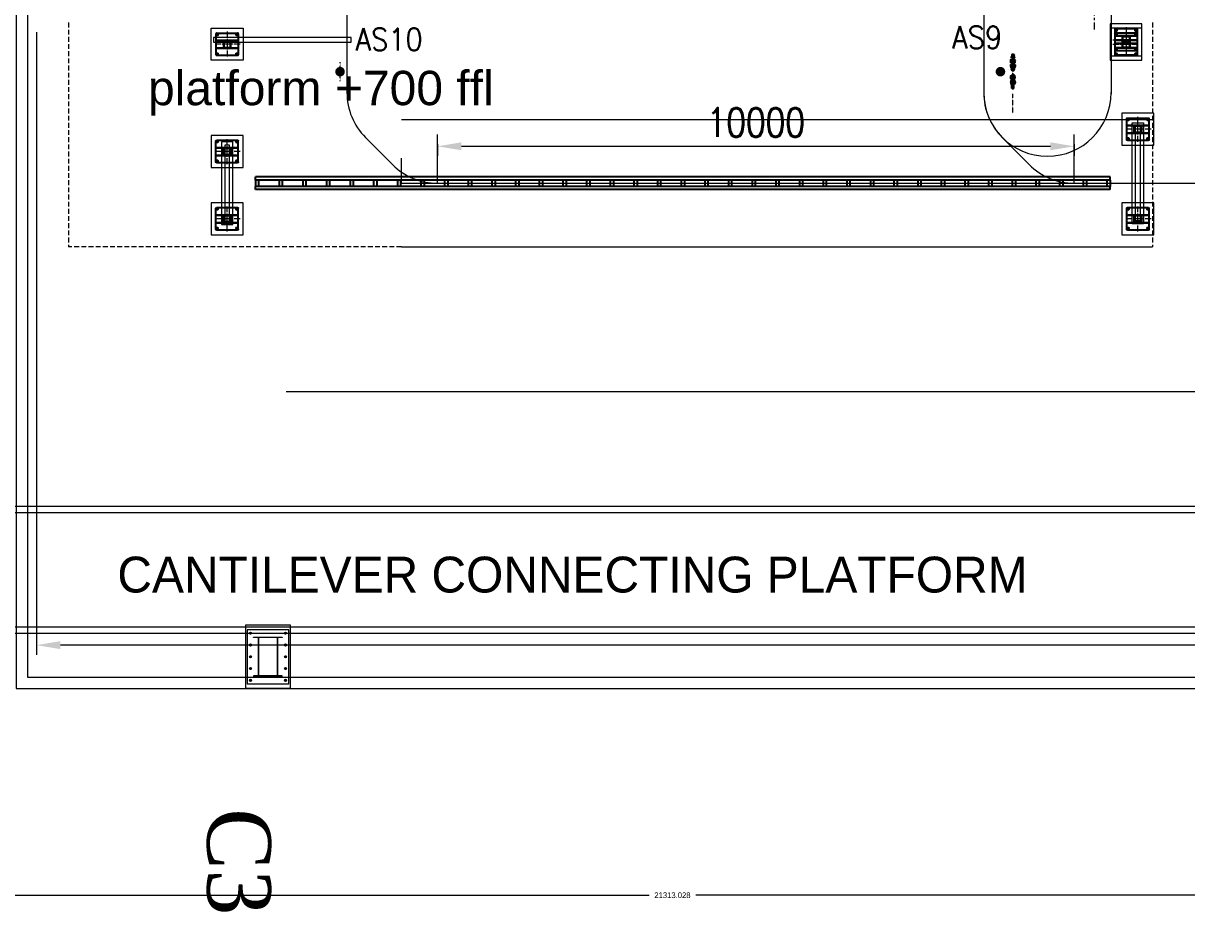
# Model space of a CAD drawing. Header units: inches. Extents: x 702888 to 852715, y 9845 to 271320.
# Drawn here: x 725746 to 744016, y 234976 to 248924 of the extents above; entities that cross this region are included whole.
import ezdxf

# ---------------------------------------------------------------- set-up
doc = ezdxf.new("R2010")
doc.units = ezdxf.units.IN
doc.header["$MEASUREMENT"] = 0
doc.header["$PDMODE"] = 34
for name, pattern in [('CENTER', [2, 1.25, -0.25, 0.25, -0.25]), ('CENTER2', [1.125, 0.75, -0.125, 0.125, -0.125]), ('CENTRE', [50.8, 31.75, -6.35, 6.35, -6.35]), ('DASHED2', [0.375, 0.25, -0.125]), ('HIDDEN', [9.525, 6.35, -3.175])]:
    doc.linetypes.add(name, pattern=pattern)
doc.layers.get('0').update_dxf_attribs({"lineweight": 5})
doc.layers.get('Defpoints').update_dxf_attribs({"lineweight": 5})
for name, color, linetype in [('5MM_PLATE', 5, 'Continuous'), ('BUSH', 1, 'Continuous'), ('DOG PLATE', 221, 'Continuous'), ('LEADING DOG FRONT', 40, 'Continuous'), ('LEADING DOG REAR', 121, 'Continuous'), ('p25', 150, 'Continuous'), ('p35', 3, 'Continuous'), ('p5', 2, 'Continuous'), ('PIPE', 5, 'Continuous'), ('txt', 4, 'Continuous')]:
    doc.layers.add(name, color=color, linetype=linetype)
for name, color, linetype, lineweight in [('chain', 2, 'Continuous', 5), ('cl', 6, 'CENTER', 5), ('p7', 253, 'Continuous', 5)]:
    doc.layers.add(name, color=color, linetype=linetype, lineweight=lineweight)
doc.styles.add('LUCIDA CONSOLE', font='swissl.ttf')
doc.styles.add('ROMANS', font='romans.shx', dxfattribs={"width": 0.9})
doc.styles.add('s', font='simplex.shx', dxfattribs={"width": 0.8})
doc.styles.add('style1', font='times.ttf')
doc.dimstyles.new('mahesh', dxfattribs={"dimscale": 150, "dimtxt": 3, "dimasz": 2.5, "dimexe": 1, "dimexo": 1, "dimgap": 1, "dimtad": 1, "dimdec": 1, "dimzin": 12, "dimtxsty": 's', "dimcen": 2.5, "dimclrd": 1, "dimclre": 1, "dimclrt": 1, "dimadec": 0, "dimazin": 3, "dimtfac": 1, "dimtdec": 1, "dimtmove": 0, "dimatfit": 3, "dimfxl": 1.25, "dimlwd": 13, "dimlwe": 13, "dimarcsym": 0})
doc.dimstyles.get("Standard").update_dxf_attribs({"dimtxt": 0.18, "dimasz": 0.18, "dimexe": 0.18, "dimexo": 0.0625, "dimgap": 0.09, "dimtad": 0, "dimdec": 3, "dimzin": 0, "dimdsep": 46, "dimtxsty": 'Standard', "dimblk": 'OBLIQUE', "dimcen": 0.09, "dimadec": 0, "dimazin": 0, "dimtfac": 1, "dimtdec": 3, "dimtofl": 0, "dimtmove": 0, "dimatfit": 3, "dimfxl": 1, "dimtolj": 1, "dimtzin": 0, "dimarcsym": 0})

# ---------------------------------------------------------------- blocks, each defined once
blk = doc.blocks.new('_Oblique')
at = {"color": 0, "linetype": 'ByBlock', "lineweight": -2}
blk.add_line((-0.5, -0.5), (0.5, 0.5), dxfattribs=at)
blk = doc.blocks.new('*D438')
at = {"color": 0, "lineweight": -2, "transparency": 16777216}
for p, q in [((13659, 14238), (13659, 199)), ((34972, 4502), (34972, 199)), ((13659, 289), (23948, 289)), ((34972, 289), (24683, 289))]:
    blk.add_line(p, q, dxfattribs=at)
at = {"layer": 'Defpoints', "color": 0, "transparency": 16777216}
for p in [(13659, 14270), (34972, 4533), (13659, 289)]:
    blk.add_point(p, dxfattribs=at)
at = {"color": 0, "lineweight": -2, "transparency": 16777216, "xscale": 90, "yscale": 90, "zscale": 90, "rotation": 180}
blk.add_blockref('_Oblique', (13659, 289), dxfattribs=at)
at = {"color": 0, "lineweight": -2, "transparency": 16777216, "xscale": 90, "yscale": 90, "zscale": 90}
blk.add_blockref('_Oblique', (34972, 289), dxfattribs=at)
at = {"color": 0, "transparency": 16777216, "insert": (24315, 289), "char_height": 90, "attachment_point": 5}
blk.add_mtext('\\A1;21313.028', dxfattribs=at)
blk = doc.blocks.new('A$Cdd4c8752')
for points in [[(0, 21000), (2000, 21000), (2000, 0), (0, 0)], [(100, 20900), (1900, 20900), (1900, 100), (100, 100)]]:
    blk.add_lwpolyline(points, close=True)
blk = doc.blocks.new('A$C67DF10EB')
blk.add_lwpolyline([(-44, -101), (-44, 399), (456, 399), (456, -101)], close=True)
at = {"layer": 'cl', "color": 1, "linetype": 'CENTER', "ltscale": 100}
for p, q in [((34, 299), (78, 299)), ((56, 277), (56, 321)), ((334, 299), (378, 299)), ((356, 277), (356, 321)), ((56, -23), (56, 21)), ((356, -23), (356, 21)), ((34, -1), (78, -1)), ((334, -1), (378, -1))]:
    blk.add_line(p, q, dxfattribs=at)
at = {"layer": 'cl', "color": 1, "linetype": 'CENTER', "ltscale": 75}
for p, q in [((206, -50), (206, 348)), ((0, 149), (412, 149))]:
    blk.add_line(p, q, dxfattribs=at)
at = {"layer": 'p5', "linetype": 'Continuous'}
for p, q in [((31, -16), (31, 314)), ((381, 212), (31, 212)), ((381, 206), (31, 206)), ((371, 324), (41, 324)), ((381, -16), (381, 314)), ((381, 92), (31, 92)), ((381, 86), (31, 86)), ((371, -26), (41, -26))]:
    blk.add_line(p, q, dxfattribs=at)
for points in [[(263, 102), (263, 196, 0.414214), (253, 206), (159, 206, 0.414214), (149, 196), (149, 102, 0.414214), (159, 92), (253, 92, 0.414214)], [(258, 102), (258, 196, 0.414214), (253, 201), (159, 201, 0.414214), (154, 196), (154, 102, 0.414214), (159, 97), (253, 97, 0.414214)]]:
    blk.add_lwpolyline(points, format="xyb", close=True, dxfattribs=at)
for centre in [(56, 299), (356, 299), (56, -1), (356, -1)]:
    blk.add_circle(centre, 9, dxfattribs=at)
for centre, start, end in [((41, 314), 90, 180), ((371, 314), 0, 90), ((41, -16), 180, 270), ((371, -16), 270, 0)]:
    blk.add_arc(centre, 10, start, end, dxfattribs=at)
blk = doc.blocks.new('A$C2BA72229')
at = {"layer": 'p5', "color": 4, "true_color": 0x33f0f0}
for p, q in [((0, 200), (13421, 200)), ((0, 150), (0, 200)), ((13421, 150), (13421, 200)), ((0, 150), (13421, 150)), ((0, 150), (0, 50)), ((0, 50), (13421, 50)), ((0, 0), (0, 50)), ((0, 0), (13421, 0)), ((50, 150), (50, 50)), ((371, 150), (371, 50)), ((421, 150), (421, 50)), ((743, 150), (743, 50)), ((793, 150), (793, 50)), ((1114, 150), (1114, 50)), ((1164, 150), (1164, 50)), ((1486, 150), (1486, 50)), ((1536, 150), (1536, 50)), ((1857, 150), (1857, 50)), ((1907, 150), (1907, 50)), ((2228, 150), (2228, 50)), ((2278, 150), (2278, 50)), ((2600, 150), (2600, 50)), ((2650, 150), (2650, 50)), ((2971, 150), (2971, 50)), ((3021, 150), (3021, 50)), ((3343, 150), (3343, 50)), ((3393, 150), (3393, 50)), ((3714, 150), (3714, 50)), ((3764, 150), (3764, 50)), ((4086, 150), (4086, 50)), ((4136, 150), (4136, 50)), ((4457, 150), (4457, 50)), ((4507, 150), (4507, 50)), ((4828, 150), (4828, 50)), ((4878, 150), (4878, 50)), ((5200, 150), (5200, 50)), ((5250, 150), (5250, 50)), ((5571, 150), (5571, 50)), ((5621, 150), (5621, 50)), ((5943, 150), (5943, 50)), ((5993, 150), (5993, 50)), ((6314, 150), (6314, 50)), ((6364, 150), (6364, 50)), ((6685, 150), (6685, 50)), ((6735, 150), (6735, 50)), ((7057, 150), (7057, 50)), ((7107, 150), (7107, 50)), ((7428, 150), (7428, 50)), ((7478, 150), (7478, 50)), ((7800, 150), (7800, 50)), ((7850, 150), (7850, 50)), ((8171, 150), (8171, 50)), ((8221, 150), (8221, 50)), ((8542, 150), (8542, 50)), ((8592, 150), (8592, 50)), ((8914, 150), (8914, 50)), ((8964, 150), (8964, 50)), ((9285, 150), (9285, 50)), ((9335, 150), (9335, 50)), ((9657, 150), (9657, 50)), ((9707, 150), (9707, 50)), ((10028, 150), (10028, 50)), ((10078, 150), (10078, 50)), ((10399, 150), (10399, 50)), ((10449, 150), (10449, 50)), ((10771, 150), (10771, 50)), ((10821, 150), (10821, 50)), ((11142, 150), (11142, 50)), ((11192, 150), (11192, 50)), ((11514, 150), (11514, 50)), ((11564, 150), (11564, 50)), ((11885, 150), (11885, 50)), ((11935, 150), (11935, 50)), ((12257, 150), (12257, 50)), ((12307, 150), (12307, 50)), ((12628, 150), (12628, 50)), ((12678, 150), (12678, 50)), ((12999, 150), (12999, 50)), ((13049, 150), (13049, 50)), ((13371, 150), (13371, 50)), ((13371, 150), (13371, 50)), ((13421, 150), (13421, 50)), ((13421, 150), (13421, 50)), ((13421, 0), (13421, 50))]:
    blk.add_line(p, q, dxfattribs=at)
blk = doc.blocks.new('TRAILING_TROLLEY_PLAN')
at = {"layer": 'cl'}
for p, q in [((1787, 1290), (1787, 1253)), ((1892, 1290), (1892, 1253)), ((1806, 1272), (1769, 1272)), ((1873, 1272), (1910, 1272))]:
    blk.add_line(p, q, dxfattribs=at)
at = {"layer": 'DOG PLATE', "ltscale": 50}
for p, q in [((1749, 1282), (1793, 1282)), ((1749, 1277), (1749, 1282)), ((1806, 1282), (1929, 1282)), ((1929, 1282), (1929, 1277)), ((1749, 1277), (1793, 1277)), ((1749, 1266), (1793, 1266)), ((1749, 1261), (1749, 1266)), ((1749, 1261), (1793, 1261)), ((1806, 1277), (1929, 1277)), ((1806, 1266), (1929, 1266)), ((1806, 1261), (1929, 1261)), ((1929, 1261), (1929, 1266))]:
    blk.add_line(p, q, dxfattribs=at)
at = {"layer": 'DOG PLATE', "linetype": 'CENTER', "ltscale": 10}
blk.add_line((1766, 1253), (1766, 1292), dxfattribs=at)
at = {"layer": 'DOG PLATE', "linetype": 'CENTER', "ltscale": 5}
blk.add_line((1839, 1290), (1839, 1255), dxfattribs=at)
at = {"layer": 'LEADING DOG FRONT', "ltscale": 20}
blk.add_line((1870, 1267), (1870, 1277), dxfattribs=at)
at = {"layer": 'LEADING DOG REAR', "ltscale": 50}
for p, q in [((1897, 1281), (1897, 1263)), ((1973, 1287), (1919, 1287)), ((1919, 1287), (1919, 1257)), ((1973, 1257), (1973, 1287)), ((1973, 1281), (1973, 1263)), ((1897, 1277), (1919, 1277)), ((1897, 1266), (1919, 1266)), ((1973, 1257), (1919, 1257))]:
    blk.add_line(p, q, dxfattribs=at)
at = {"layer": 'LEADING DOG REAR', "linetype": 'CENTER', "ltscale": 5}
blk.add_line((1913, 1289), (1913, 1252), dxfattribs=at)
at = {"layer": 'LEADING DOG REAR', "linetype": 'HIDDEN', "ltscale": 20}
for p, q in [((1919, 1277), (1973, 1277)), ((1919, 1266), (1973, 1266))]:
    blk.add_line(p, q, dxfattribs=at)
at = {"layer": 'p25', "linetype": 'Continuous', "ltscale": 3}
for p, q in [((1791, 1304), (1791, 1306)), ((1792, 1304), (1791, 1304)), ((1793, 1240), (1793, 1304)), ((1807, 1304), (1807, 1306)), ((1871, 1304), (1871, 1306)), ((1886, 1240), (1886, 1304)), ((1886, 1304), (1887, 1304)), ((1887, 1304), (1887, 1306)), ((1792, 1240), (1791, 1240)), ((1791, 1240), (1791, 1238)), ((1807, 1240), (1807, 1238)), ((1871, 1240), (1871, 1238)), ((1886, 1240), (1887, 1240)), ((1887, 1240), (1887, 1238))]:
    blk.add_line(p, q, dxfattribs=at)
at = {"layer": 'p25'}
for p, q in [((1807, 1306), (1791, 1306)), ((1806, 1306), (1807, 1306)), ((1807, 1304), (1806, 1304)), ((1873, 1306), (1871, 1306)), ((1871, 1306), (1887, 1306)), ((1871, 1304), (1872, 1304)), ((1807, 1238), (1791, 1238)), ((1807, 1240), (1806, 1240)), ((1806, 1238), (1807, 1238)), ((1871, 1240), (1872, 1240)), ((1873, 1238), (1871, 1238)), ((1871, 1238), (1887, 1238))]:
    blk.add_line(p, q, dxfattribs=at)
at = {"layer": 'p25', "ltscale": 50}
for points in [[(1792, 1280), (1797, 1272), (1792, 1263), (1782, 1263), (1777, 1272), (1782, 1280)], [(1887, 1280), (1882, 1272), (1887, 1263), (1897, 1263), (1902, 1272), (1897, 1280)]]:
    blk.add_lwpolyline(points, close=True, dxfattribs=at)
at = {"layer": 'p25', "ltscale": 3}
for centre, radius, start, end in [((1792, 1304), 0.6, 0, 90), ((1793, 1304), 1.6, 0, 90), ((1806, 1304), 1.6, 90, 180), ((1806, 1304), 0.6, 90, 180), ((1872, 1304), 0.6, 0, 90), ((1873, 1304), 1.6, 0, 90), ((1886, 1304), 1.6, 90, 180), ((1886, 1304), 0.6, 90, 180), ((1792, 1240), 0.6, 270, 0), ((1793, 1240), 1.6, 270, 0), ((1806, 1240), 1.6, 180, 270), ((1806, 1240), 0.6, 180, 270), ((1872, 1240), 0.6, 270, 0), ((1873, 1240), 1.6, 270, 0), ((1886, 1240), 1.6, 180, 270), ((1886, 1240), 0.6, 180, 270)]:
    blk.add_arc(centre, radius, start, end, dxfattribs=at)
at = {"layer": 'p35'}
for p, q in [((1776, 1303), (1776, 1292)), ((1792, 1304), (1777, 1304)), ((1777, 1291), (1790, 1291)), ((1790, 1291), (1790, 1290)), ((1790, 1290), (1793, 1290)), ((1792, 1290), (1790, 1290)), ((1790, 1290), (1793, 1290)), ((1792, 1304), (1793, 1303)), ((1793, 1303), (1793, 1303)), ((1793, 1303), (1793, 1291)), ((1807, 1304), (1806, 1303)), ((1822, 1304), (1806, 1304)), ((1806, 1303), (1806, 1303)), ((1806, 1303), (1806, 1291)), ((1806, 1290), (1809, 1290)), ((1807, 1290), (1809, 1290)), ((1809, 1291), (1809, 1290)), ((1809, 1291), (1817, 1291)), ((1822, 1291), (1817, 1291)), ((1823, 1303), (1823, 1292)), ((1856, 1303), (1856, 1292)), ((1857, 1304), (1872, 1304)), ((1857, 1291), (1861, 1291)), ((1870, 1291), (1861, 1291)), ((1870, 1291), (1870, 1290)), ((1872, 1290), (1870, 1290)), ((1873, 1290), (1870, 1290)), ((1872, 1304), (1873, 1303)), ((1873, 1303), (1873, 1291)), ((1873, 1303), (1873, 1303)), ((1886, 1304), (1902, 1304)), ((1887, 1304), (1886, 1303)), ((1886, 1303), (1886, 1291)), ((1886, 1303), (1886, 1303)), ((1889, 1290), (1886, 1290)), ((1889, 1290), (1886, 1290)), ((1887, 1290), (1889, 1290)), ((1902, 1291), (1889, 1291)), ((1889, 1291), (1889, 1290)), ((1903, 1303), (1903, 1292)), ((1776, 1241), (1776, 1252)), ((1777, 1253), (1790, 1253)), ((1791, 1240), (1777, 1240)), ((1792, 1254), (1790, 1254)), ((1790, 1254), (1793, 1254)), ((1790, 1253), (1790, 1254)), ((1790, 1254), (1793, 1254)), ((1792, 1240), (1793, 1241)), ((1793, 1241), (1793, 1253)), ((1793, 1241), (1793, 1241)), ((1806, 1254), (1809, 1254)), ((1806, 1241), (1806, 1253)), ((1806, 1241), (1806, 1241)), ((1807, 1240), (1806, 1241)), ((1807, 1254), (1809, 1254)), ((1822, 1240), (1807, 1240)), ((1809, 1253), (1809, 1254)), ((1809, 1253), (1817, 1253)), ((1822, 1253), (1817, 1253)), ((1823, 1241), (1823, 1252)), ((1856, 1241), (1856, 1252)), ((1857, 1253), (1861, 1253)), ((1857, 1240), (1871, 1240)), ((1870, 1253), (1861, 1253)), ((1872, 1254), (1870, 1254)), ((1870, 1253), (1870, 1254)), ((1873, 1254), (1870, 1254)), ((1872, 1240), (1873, 1241)), ((1873, 1241), (1873, 1253)), ((1873, 1241), (1873, 1241)), ((1889, 1254), (1886, 1254)), ((1889, 1254), (1886, 1254)), ((1886, 1241), (1886, 1253)), ((1886, 1241), (1886, 1241)), ((1887, 1240), (1886, 1241)), ((1887, 1254), (1889, 1254)), ((1887, 1240), (1902, 1240)), ((1889, 1253), (1889, 1254)), ((1902, 1253), (1889, 1253)), ((1903, 1241), (1903, 1252))]:
    blk.add_line(p, q, dxfattribs=at)
at = {"layer": 'p35', "linetype": 'CENTER2', "ltscale": 10}
for p, q in [((1799, 1234), (1799, 1310)), ((1879, 1232), (1879, 1309))]:
    blk.add_line(p, q, dxfattribs=at)
at = {"layer": 'p35'}
for centre, start, end in [((1777, 1303), 90, 180), ((1777, 1292), 180, 270), ((1792, 1291), 270, 0), ((1807, 1291), 180, 270), ((1822, 1303), 0, 90), ((1822, 1292), 270, 0), ((1857, 1303), 90, 180), ((1857, 1292), 180, 270), ((1872, 1291), 270, 0), ((1887, 1291), 180, 270), ((1902, 1303), 0, 90), ((1902, 1292), 270, 0), ((1777, 1252), 90, 180), ((1777, 1241), 180, 270), ((1792, 1253), 0, 90), ((1807, 1253), 90, 180), ((1822, 1252), 0, 90), ((1822, 1241), 270, 0), ((1857, 1252), 90, 180), ((1857, 1241), 180, 270), ((1872, 1253), 0, 90), ((1887, 1253), 90, 180), ((1902, 1252), 0, 90), ((1902, 1241), 270, 0)]:
    blk.add_arc(centre, 1, start, end, dxfattribs=at)
at = {"layer": 'p5'}
for centre, radius in [((1787, 1272), 16), ((1779, 1280), 2.55), ((1787, 1272), 7.5), ((1787, 1284), 2.55), ((1795, 1280), 2.55), ((1892, 1272), 16), ((1884, 1280), 2.55), ((1892, 1272), 7.5), ((1892, 1284), 2.55), ((1900, 1280), 2.55), ((1775, 1272), 2.55), ((1779, 1264), 2.55), ((1787, 1260), 2.55), ((1795, 1264), 2.55), ((1799, 1272), 2.55), ((1880, 1272), 2.55), ((1884, 1264), 2.55), ((1892, 1260), 2.55), ((1900, 1264), 2.55), ((1904, 1272), 2.55)]:
    blk.add_circle(centre, radius, dxfattribs=at)
for centre, radius, start, end in [((1787, 1272), 13.5, 143.6708, 171.3292), ((1787, 1272), 13.5, 98.6708, 126.3292), ((1787, 1272), 10.1, 100.0341, 124.9659), ((1787, 1272), 13.5, 53.6708, 81.3292), ((1787, 1272), 10.1, 55.0341, 79.9659), ((1787, 1272), 13.5, 8.6708, 36.3292), ((1892, 1272), 13.5, 143.6708, 171.3292), ((1892, 1272), 13.5, 98.6708, 126.3292), ((1892, 1272), 10.1, 100.0341, 124.9659), ((1892, 1272), 13.5, 53.6708, 81.3292), ((1892, 1272), 10.1, 55.0341, 79.9659), ((1892, 1272), 13.5, 8.6708, 36.3292), ((1787, 1272), 13.5, 188.6708, 216.3292), ((1787, 1272), 10.1, 145.0341, 169.9659), ((1787, 1272), 10.1, 190.0341, 214.9659), ((1787, 1272), 13.5, 233.6708, 261.3292), ((1787, 1272), 10.1, 235.0341, 259.9659), ((1787, 1272), 10.1, 280.0341, 304.9659), ((1787, 1272), 13.5, 278.6708, 306.3292), ((1787, 1272), 10.1, 10.0341, 34.9659), ((1787, 1272), 10.1, 325.0341, 349.9659), ((1787, 1272), 13.5, 323.6708, 351.3292), ((1892, 1272), 13.5, 188.6708, 216.3292), ((1892, 1272), 10.1, 145.0341, 169.9659), ((1892, 1272), 10.1, 190.0341, 214.9659), ((1892, 1272), 13.5, 233.6708, 261.3292), ((1892, 1272), 10.1, 235.0341, 259.9659), ((1892, 1272), 10.1, 280.0341, 304.9659), ((1892, 1272), 13.5, 278.6708, 306.3292), ((1892, 1272), 10.1, 10.0341, 34.9659), ((1892, 1272), 10.1, 325.0341, 349.9659), ((1892, 1272), 13.5, 323.6708, 351.3292)]:
    blk.add_arc(centre, radius, start, end, dxfattribs=at)
at = {"layer": 'p7', "linetype": 'Continuous', "ltscale": 3}
for p, q in [((1790, 1282), (1790, 1290)), ((1809, 1282), (1809, 1290)), ((1870, 1282), (1870, 1290)), ((1889, 1282), (1889, 1290)), ((1790, 1266), (1790, 1277)), ((1790, 1261), (1790, 1254)), ((1809, 1266), (1809, 1277)), ((1809, 1261), (1809, 1254)), ((1870, 1266), (1870, 1277)), ((1870, 1261), (1870, 1254)), ((1889, 1266), (1889, 1277)), ((1889, 1261), (1889, 1254))]:
    blk.add_line(p, q, dxfattribs=at)
at = {"layer": 'PIPE', "linetype": 'Continuous', "ltscale": 3}
for p, q in [((1795, 1240), (1795, 1304)), ((1804, 1240), (1804, 1304)), ((1806, 1240), (1806, 1304)), ((1873, 1240), (1873, 1304)), ((1875, 1240), (1875, 1304)), ((1884, 1240), (1884, 1304))]:
    blk.add_line(p, q, dxfattribs=at)
blk = doc.blocks.new('LEADING_TROLLEY_PLAN')
at = {"layer": 'txt', "lineweight": 5, "ltscale": 50}
h = blk.add_hatch(dxfattribs=at)
h.set_pattern_fill('ANSI31', color=256, scale=15, style=0)
h.set_pattern_definition([(45, (-97511.8987, -32602.3868), (-1.325825215, 1.325825215), [])])
h.paths.add_polyline_path([(-1302, 3647), (-1300, 3647), (-1300, 3648, -0.414214), (-1299, 3648), (-1298, 3648, 0.414214), (-1298, 3648), (-1298, 3656, 0.414214), (-1298, 3656), (-1302, 3656)])
h.paths.add_polyline_path([(-1312, 3656), (-1312, 3648, 0.414214), (-1311, 3648), (-1310, 3648, -0.414214), (-1310, 3648), (-1310, 3647), (-1308, 3647), (-1308, 3656), (-1311, 3656, 0.414214)])
h = blk.add_hatch(dxfattribs=at)
h.set_pattern_fill('ANSI31', color=256, scale=15, style=0)
h.set_pattern_definition([(315, (-97511.8987, 39886.2599), (-1.325825215, -1.325825215), [])])
h.paths.add_polyline_path([(-1302, 3627), (-1298, 3627, 0.414214), (-1298, 3628), (-1298, 3636, 0.414214), (-1298, 3636), (-1299, 3636, -0.414214), (-1300, 3636), (-1300, 3637), (-1302, 3637)])
h.paths.add_polyline_path([(-1312, 3636), (-1312, 3628, 0.414214), (-1311, 3627), (-1308, 3627), (-1308, 3637), (-1310, 3637), (-1310, 3636, -0.414214), (-1310, 3636), (-1311, 3636, 0.414214)])
at = {"color": 1}
for p, q in [((-1164, 3654), (-1164, 3629)), ((-1177, 3646), (-1151, 3646)), ((-1177, 3638), (-1151, 3638))]:
    blk.add_line(p, q, dxfattribs=at)
at = {"color": 31}
blk.add_line((-1133, 3590), (-1133, 3691), dxfattribs=at)
at = {"color": 1}
blk.add_lwpolyline([(-1177, 3654), (-1151, 3654), (-1151, 3629), (-1177, 3629)], close=True, dxfattribs=at)
at = {"layer": '5MM_PLATE', "ltscale": 50}
for p, q in [((-1308, 3659), (-1302, 3659)), ((-1308, 3657), (-1308, 3659)), ((-1307, 3659), (-1308, 3659)), ((-1308, 3657), (-1302, 3657)), ((-1308, 3657), (-1302, 3657)), ((-1308, 3647), (-1308, 3657)), ((-1307, 3659), (-1302, 3659)), ((-1307, 3657), (-1307, 3657)), ((-1302, 3657), (-1302, 3659)), ((-1302, 3659), (-1302, 3659)), ((-1302, 3657), (-1302, 3657)), ((-1302, 3647), (-1302, 3657)), ((-1308, 3637), (-1308, 3627)), ((-1308, 3637), (-1308, 3627)), ((-1308, 3627), (-1302, 3627)), ((-1308, 3627), (-1302, 3627)), ((-1308, 3626), (-1302, 3626)), ((-1308, 3626), (-1308, 3625)), ((-1308, 3625), (-1302, 3625)), ((-1307, 3625), (-1308, 3625)), ((-1307, 3626), (-1307, 3627)), ((-1307, 3625), (-1302, 3625)), ((-1302, 3637), (-1302, 3627)), ((-1302, 3637), (-1302, 3627)), ((-1302, 3626), (-1302, 3627)), ((-1302, 3626), (-1302, 3625)), ((-1302, 3625), (-1302, 3625))]:
    blk.add_line(p, q, dxfattribs=at)
at = {"layer": 'BUSH', "linetype": 'Continuous', "ltscale": 2}
for p, q in [((-1312, 3648), (-1312, 3656)), ((-1298, 3648), (-1298, 3656)), ((-1312, 3636), (-1312, 3628)), ((-1310, 3647), (-1310, 3648)), ((-1310, 3637), (-1310, 3636)), ((-1300, 3647), (-1300, 3648)), ((-1300, 3637), (-1300, 3636)), ((-1298, 3636), (-1298, 3628))]:
    blk.add_line(p, q, dxfattribs=at)
at = {"layer": 'BUSH', "linetype": 'Continuous', "ltscale": 50}
for p, q in [((-1305, 3656), (-1311, 3656)), ((-1305, 3656), (-1298, 3656)), ((-1310, 3648), (-1311, 3648)), ((-1310, 3636), (-1311, 3636)), ((-1305, 3627), (-1311, 3627)), ((-1310, 3647), (-1308, 3647)), ((-1310, 3637), (-1308, 3637)), ((-1305, 3627), (-1298, 3627)), ((-1300, 3647), (-1302, 3647)), ((-1300, 3637), (-1302, 3637)), ((-1299, 3648), (-1298, 3648)), ((-1299, 3636), (-1298, 3636))]:
    blk.add_line(p, q, dxfattribs=at)
for centre, start, end in [((-1311, 3656), 90, 180), ((-1311, 3628), 180, 270)]:
    blk.add_arc(centre, 0.3, start, end, dxfattribs=at)
at = {"layer": 'BUSH', "linetype": 'Continuous', "ltscale": 2}
for centre, start, end in [((-1298, 3656), 0, 90), ((-1311, 3648), 180, 270), ((-1311, 3636), 90, 180), ((-1310, 3648), 0, 90), ((-1310, 3636), 270, 0), ((-1299, 3648), 90, 180), ((-1299, 3636), 180, 270), ((-1298, 3648), 270, 0), ((-1298, 3636), 0, 90), ((-1298, 3628), 270, 0)]:
    blk.add_arc(centre, 0.3, start, end, dxfattribs=at)
at = {"layer": 'cl'}
for p, q in [((-1221, 3660), (-1221, 3623)), ((-1116, 3660), (-1116, 3623)), ((-1224, 3642), (-1249, 3642)), ((-1202, 3642), (-1239, 3642)), ((-1135, 3642), (-1098, 3642))]:
    blk.add_line(p, q, dxfattribs=at)
at = {"layer": 'DOG PLATE', "linetype": 'CENTER', "ltscale": 10}
blk.add_line((-1242, 3623), (-1242, 3662), dxfattribs=at)
at = {"layer": 'DOG PLATE', "linetype": 'CENTER', "ltscale": 5}
for p, q in [((-1169, 3662), (-1169, 3621)), ((-1200, 3642), (-1158, 3642))]:
    blk.add_line(p, q, dxfattribs=at)
at = {"layer": 'DOG PLATE', "ltscale": 50}
for p, q in [((-1259, 3652), (-1215, 3652)), ((-1259, 3647), (-1259, 3652)), ((-1259, 3647), (-1215, 3647)), ((-1259, 3636), (-1215, 3636)), ((-1259, 3631), (-1259, 3636)), ((-1259, 3631), (-1215, 3631)), ((-1202, 3652), (-1079, 3652)), ((-1202, 3647), (-1079, 3647)), ((-1202, 3636), (-1079, 3636)), ((-1202, 3631), (-1079, 3631)), ((-1079, 3652), (-1079, 3647)), ((-1079, 3631), (-1079, 3636))]:
    blk.add_line(p, q, dxfattribs=at)
at = {"layer": 'LEADING DOG FRONT', "linetype": 'CENTRE', "ltscale": 3}
for p, q in [((-1305, 3626), (-1305, 3655)), ((-1242, 3652), (-1242, 3632))]:
    blk.add_line(p, q, dxfattribs=at)
at = {"layer": 'LEADING DOG FRONT', "linetype": 'CENTRE'}
for p, q in [((-1263, 3666), (-1299, 3653)), ((-1299, 3653), (-1258, 3666)), ((-1294, 3654), (-1254, 3654)), ((-1258, 3666), (-1263, 3666)), ((-1258, 3654), (-1258, 3666)), ((-1254, 3649), (-1254, 3654)), ((-1191, 3606), (-1191, 3677)), ((-1179, 3677), (-1191, 3677)), ((-1181, 3606), (-1181, 3677)), ((-1179, 3606), (-1179, 3677)), ((-1311, 3647), (-1302, 3647)), ((-1311, 3637), (-1311, 3647)), ((-1311, 3637), (-1302, 3637)), ((-1300, 3651), (-1300, 3651)), ((-1300, 3651), (-1300, 3649)), ((-1300, 3633), (-1300, 3635)), ((-1300, 3633), (-1300, 3633)), ((-1299, 3631), (-1258, 3618)), ((-1263, 3618), (-1299, 3631)), ((-1294, 3630), (-1254, 3630)), ((-1258, 3618), (-1263, 3618)), ((-1258, 3630), (-1258, 3618)), ((-1254, 3630), (-1254, 3635)), ((-1252, 3647), (-1184, 3647)), ((-1252, 3637), (-1184, 3637)), ((-1179, 3606), (-1191, 3606)), ((-1172, 3647), (-1154, 3647)), ((-1172, 3637), (-1154, 3637)), ((-1154, 3637), (-1154, 3647))]:
    blk.add_line(p, q, dxfattribs=at)
at = {"layer": 'LEADING DOG FRONT', "linetype": 'CENTRE', "ltscale": 20}
for p, q in [((-1263, 3618), (-1263, 3666)), ((-1233, 3637), (-1233, 3647)), ((-1199, 3637), (-1199, 3647))]:
    blk.add_line(p, q, dxfattribs=at)
at = {"layer": 'LEADING DOG FRONT'}
blk.add_line((-1311, 3637), (-1311, 3647), dxfattribs=at)
at = {"layer": 'LEADING DOG FRONT', "linetype": 'CENTRE', "ltscale": 5}
for p, q in [((-1308, 3637), (-1308, 3647)), ((-1302, 3637), (-1302, 3647)), ((-1247, 3637), (-1247, 3647)), ((-1237, 3637), (-1237, 3647))]:
    blk.add_line(p, q, dxfattribs=at)
at = {"layer": 'LEADING DOG FRONT', "linetype": 'CENTRE', "ltscale": 2}
for p, q in [((-1184, 3637), (-1184, 3647)), ((-1171, 3637), (-1171, 3647))]:
    blk.add_line(p, q, dxfattribs=at)
at = {"layer": 'LEADING DOG FRONT', "ltscale": 20}
blk.add_line((-1138, 3637), (-1138, 3647), dxfattribs=at)
at = {"layer": 'LEADING DOG FRONT', "linetype": 'CENTRE'}
for centre, start, end in [((-1302, 3649), 270, 0), ((-1302, 3635), 0, 90), ((-1298, 3651), 106.987, 180), ((-1298, 3651), 110.4038, 180), ((-1298, 3633), 180, 253.013), ((-1298, 3633), 180, 249.5962), ((-1252, 3649), 180, 270), ((-1252, 3635), 90, 180)]:
    blk.add_arc(centre, 2, start, end, dxfattribs=at)
at = {"layer": 'LEADING DOG REAR'}
for p, q in [((-1089, 3659), (-1089, 3662)), ((-1089, 3659), (-1089, 3647)), ((-1061, 3656), (-1085, 3665)), ((-1074, 3661), (-1074, 3623)), ((-1157, 3647), (-1084, 3647)), ((-1157, 3647), (-1157, 3637)), ((-1157, 3637), (-1084, 3637)), ((-1153, 3647), (-1153, 3637)), ((-1089, 3637), (-1089, 3625)), ((-1089, 3625), (-1089, 3621)), ((-1061, 3628), (-1085, 3619)), ((-1059, 3653), (-1059, 3630))]:
    blk.add_line(p, q, dxfattribs=at)
at = {"layer": 'LEADING DOG REAR', "ltscale": 5}
for p, q in [((-1084, 3665), (-1084, 3647)), ((-1084, 3637), (-1084, 3619))]:
    blk.add_line(p, q, dxfattribs=at)
at = {"layer": 'LEADING DOG REAR', "ltscale": 2}
for p, q in [((-1150, 3647), (-1150, 3637)), ((-1135, 3645), (-1135, 3639)), ((-1133, 3647), (-1133, 3637)), ((-1131, 3645), (-1131, 3639)), ((-1094, 3645), (-1094, 3639)), ((-1093, 3647), (-1093, 3637)), ((-1092, 3645), (-1092, 3639))]:
    blk.add_line(p, q, dxfattribs=at)
at = {"layer": 'LEADING DOG REAR', "linetype": 'HIDDEN', "ltscale": 10}
for p, q in [((-1106, 3647), (-1106, 3637)), ((-1096, 3647), (-1096, 3637))]:
    blk.add_line(p, q, dxfattribs=at)
at = {"layer": 'LEADING DOG REAR', "linetype": 'CENTER', "ltscale": 3}
blk.add_line((-1101, 3652), (-1101, 3632), dxfattribs=at)
at = {"layer": 'LEADING DOG REAR'}
for centre, start, end in [((-1086, 3662), 68, 180), ((-1062, 3653), 0, 69.3695), ((-1086, 3621), 180, 292), ((-1062, 3630), 290.6305, 0)]:
    blk.add_arc(centre, 3, start, end, dxfattribs=at)
at = {"layer": 'p25', "linetype": 'CENTER', "ltscale": 10}
blk.add_line((-1305, 3620), (-1305, 3664), dxfattribs=at)
at = {"layer": 'p25'}
for p, q in [((-1201, 3676), (-1217, 3676)), ((-1202, 3676), (-1201, 3676)), ((-1201, 3674), (-1202, 3674)), ((-1135, 3676), (-1137, 3676)), ((-1137, 3676), (-1121, 3676)), ((-1137, 3674), (-1136, 3674)), ((-1201, 3608), (-1217, 3608)), ((-1201, 3610), (-1202, 3610)), ((-1202, 3608), (-1201, 3608)), ((-1137, 3610), (-1136, 3610)), ((-1135, 3608), (-1137, 3608)), ((-1137, 3608), (-1121, 3608))]:
    blk.add_line(p, q, dxfattribs=at)
at = {"layer": 'p25', "linetype": 'Continuous', "ltscale": 3}
for p, q in [((-1217, 3674), (-1217, 3676)), ((-1216, 3674), (-1217, 3674)), ((-1215, 3610), (-1215, 3674)), ((-1201, 3674), (-1201, 3676)), ((-1137, 3674), (-1137, 3676)), ((-1122, 3610), (-1122, 3674)), ((-1122, 3674), (-1121, 3674)), ((-1121, 3674), (-1121, 3676)), ((-1216, 3610), (-1217, 3610)), ((-1217, 3610), (-1217, 3608)), ((-1201, 3610), (-1201, 3608)), ((-1137, 3610), (-1137, 3608)), ((-1122, 3610), (-1121, 3610)), ((-1121, 3610), (-1121, 3608))]:
    blk.add_line(p, q, dxfattribs=at)
at = {"layer": 'p25', "linetype": 'Continuous', "ltscale": 2}
for p, q in [((-1308, 3637), (-1308, 3647)), ((-1301, 3637), (-1301, 3647))]:
    blk.add_line(p, q, dxfattribs=at)
at = {"layer": 'p25', "ltscale": 50}
for points in [[(-1216, 3650), (-1211, 3642), (-1216, 3633), (-1226, 3633), (-1231, 3642), (-1226, 3650)], [(-1121, 3650), (-1126, 3642), (-1121, 3633), (-1111, 3633), (-1106, 3642), (-1111, 3650)]]:
    blk.add_lwpolyline(points, close=True, dxfattribs=at)
at = {"layer": 'p25', "ltscale": 3}
for centre, radius, start, end in [((-1216, 3674), 0.6, 0, 90), ((-1215, 3674), 1.6, 0, 90), ((-1202, 3674), 1.6, 90, 180), ((-1202, 3674), 0.6, 90, 180), ((-1136, 3674), 0.6, 0, 90), ((-1135, 3674), 1.6, 0, 90), ((-1122, 3674), 1.6, 90, 180), ((-1122, 3674), 0.6, 90, 180), ((-1216, 3610), 0.6, 270, 0), ((-1215, 3610), 1.6, 270, 0), ((-1202, 3610), 1.6, 180, 270), ((-1202, 3610), 0.6, 180, 270), ((-1136, 3610), 0.6, 270, 0), ((-1135, 3610), 1.6, 270, 0), ((-1122, 3610), 1.6, 180, 270), ((-1122, 3610), 0.6, 180, 270)]:
    blk.add_arc(centre, radius, start, end, dxfattribs=at)
at = {"layer": 'p35'}
for p, q in [((-1232, 3673), (-1232, 3662)), ((-1216, 3674), (-1231, 3674)), ((-1231, 3661), (-1218, 3661)), ((-1218, 3661), (-1218, 3660)), ((-1218, 3660), (-1215, 3660)), ((-1218, 3660), (-1215, 3660)), ((-1216, 3660), (-1218, 3660)), ((-1216, 3674), (-1215, 3673)), ((-1215, 3673), (-1215, 3673)), ((-1215, 3673), (-1215, 3661)), ((-1201, 3674), (-1202, 3673)), ((-1186, 3674), (-1202, 3674)), ((-1202, 3673), (-1202, 3673)), ((-1202, 3673), (-1202, 3661)), ((-1202, 3660), (-1199, 3660)), ((-1201, 3660), (-1199, 3660)), ((-1199, 3661), (-1191, 3661)), ((-1199, 3661), (-1199, 3660)), ((-1186, 3661), (-1191, 3661)), ((-1185, 3673), (-1185, 3662)), ((-1152, 3673), (-1152, 3662)), ((-1151, 3674), (-1136, 3674)), ((-1151, 3661), (-1147, 3661)), ((-1138, 3661), (-1147, 3661)), ((-1138, 3661), (-1138, 3660)), ((-1136, 3660), (-1138, 3660)), ((-1135, 3660), (-1138, 3660)), ((-1136, 3674), (-1135, 3673)), ((-1135, 3673), (-1135, 3661)), ((-1135, 3673), (-1135, 3673)), ((-1122, 3674), (-1106, 3674)), ((-1121, 3674), (-1122, 3673)), ((-1122, 3673), (-1122, 3661)), ((-1122, 3673), (-1122, 3673)), ((-1119, 3660), (-1122, 3660)), ((-1119, 3660), (-1122, 3660)), ((-1121, 3660), (-1119, 3660)), ((-1106, 3661), (-1119, 3661)), ((-1119, 3661), (-1119, 3660)), ((-1105, 3673), (-1105, 3662)), ((-1232, 3611), (-1232, 3622)), ((-1231, 3623), (-1218, 3623)), ((-1217, 3610), (-1231, 3610)), ((-1218, 3624), (-1215, 3624)), ((-1218, 3624), (-1215, 3624)), ((-1216, 3624), (-1218, 3624)), ((-1218, 3623), (-1218, 3624)), ((-1216, 3610), (-1215, 3611)), ((-1215, 3611), (-1215, 3623)), ((-1215, 3611), (-1215, 3611)), ((-1202, 3624), (-1199, 3624)), ((-1202, 3611), (-1202, 3623)), ((-1202, 3611), (-1202, 3611)), ((-1201, 3610), (-1202, 3611)), ((-1201, 3624), (-1199, 3624)), ((-1186, 3610), (-1201, 3610)), ((-1199, 3623), (-1199, 3624)), ((-1199, 3623), (-1191, 3623)), ((-1186, 3623), (-1191, 3623)), ((-1185, 3611), (-1185, 3622)), ((-1152, 3611), (-1152, 3622)), ((-1151, 3623), (-1147, 3623)), ((-1151, 3610), (-1137, 3610)), ((-1138, 3623), (-1147, 3623)), ((-1136, 3624), (-1138, 3624)), ((-1138, 3623), (-1138, 3624)), ((-1135, 3624), (-1138, 3624)), ((-1136, 3610), (-1135, 3611)), ((-1135, 3611), (-1135, 3623)), ((-1135, 3611), (-1135, 3611)), ((-1119, 3624), (-1122, 3624)), ((-1119, 3624), (-1122, 3624)), ((-1122, 3611), (-1122, 3623)), ((-1122, 3611), (-1122, 3611)), ((-1121, 3610), (-1122, 3611)), ((-1121, 3624), (-1119, 3624)), ((-1121, 3610), (-1106, 3610)), ((-1119, 3623), (-1119, 3624)), ((-1106, 3623), (-1119, 3623)), ((-1105, 3611), (-1105, 3622))]:
    blk.add_line(p, q, dxfattribs=at)
at = {"layer": 'p35', "linetype": 'CENTER2', "ltscale": 10}
for p, q in [((-1209, 3603), (-1209, 3681)), ((-1129, 3602), (-1129, 3679))]:
    blk.add_line(p, q, dxfattribs=at)
at = {"layer": 'p35'}
for centre, start, end in [((-1231, 3673), 90, 180), ((-1231, 3662), 180, 270), ((-1216, 3661), 270, 0), ((-1201, 3661), 180, 270), ((-1186, 3673), 0, 90), ((-1186, 3662), 270, 0), ((-1151, 3673), 90, 180), ((-1151, 3662), 180, 270), ((-1136, 3661), 270, 0), ((-1121, 3661), 180, 270), ((-1106, 3673), 0, 90), ((-1106, 3662), 270, 0), ((-1231, 3622), 90, 180), ((-1231, 3611), 180, 270), ((-1216, 3623), 0, 90), ((-1201, 3623), 90, 180), ((-1186, 3622), 0, 90), ((-1186, 3611), 270, 0), ((-1151, 3622), 90, 180), ((-1151, 3611), 180, 270), ((-1136, 3623), 0, 90), ((-1121, 3623), 90, 180), ((-1106, 3622), 0, 90), ((-1106, 3611), 270, 0)]:
    blk.add_arc(centre, 1, start, end, dxfattribs=at)
at = {"layer": 'p5'}
for centre, radius in [((-1221, 3642), 16), ((-1221, 3654), 2.55), ((-1116, 3642), 16), ((-1116, 3654), 2.55), ((-1233, 3642), 2.55), ((-1229, 3650), 2.55), ((-1229, 3634), 2.55), ((-1221, 3642), 7.5), ((-1221, 3630), 2.55), ((-1213, 3650), 2.55), ((-1213, 3634), 2.55), ((-1209, 3642), 2.55), ((-1128, 3642), 2.55), ((-1124, 3650), 2.55), ((-1124, 3634), 2.55), ((-1116, 3642), 7.5), ((-1116, 3630), 2.55), ((-1108, 3650), 2.55), ((-1108, 3634), 2.55), ((-1104, 3642), 2.55)]:
    blk.add_circle(centre, radius, dxfattribs=at)
for centre, radius, start, end in [((-1221, 3642), 13.5, 98.6708, 126.3292), ((-1221, 3642), 13.5, 53.6708, 81.3292), ((-1116, 3642), 13.5, 98.6708, 126.3292), ((-1116, 3642), 13.5, 53.6708, 81.3292), ((-1221, 3642), 13.5, 143.6708, 171.3292), ((-1221, 3642), 13.5, 188.6708, 216.3292), ((-1221, 3642), 10.1, 145.0341, 169.9659), ((-1221, 3642), 10.1, 190.0341, 214.9659), ((-1221, 3642), 13.5, 233.6708, 261.3292), ((-1221, 3642), 10.1, 100.0341, 124.9659), ((-1221, 3642), 10.1, 235.0341, 259.9659), ((-1221, 3642), 10.1, 55.0341, 79.9659), ((-1221, 3642), 10.1, 280.0341, 304.9659), ((-1221, 3642), 13.5, 278.6708, 306.3292), ((-1221, 3642), 10.1, 10.0341, 34.9659), ((-1221, 3642), 10.1, 325.0341, 349.9659), ((-1221, 3642), 13.5, 8.6708, 36.3292), ((-1221, 3642), 13.5, 323.6708, 351.3292), ((-1116, 3642), 13.5, 143.6708, 171.3292), ((-1116, 3642), 13.5, 188.6708, 216.3292), ((-1116, 3642), 10.1, 145.0341, 169.9659), ((-1116, 3642), 10.1, 190.0341, 214.9659), ((-1116, 3642), 13.5, 233.6708, 261.3292), ((-1116, 3642), 10.1, 100.0341, 124.9659), ((-1116, 3642), 10.1, 235.0341, 259.9659), ((-1116, 3642), 10.1, 55.0341, 79.9659), ((-1116, 3642), 10.1, 280.0341, 304.9659), ((-1116, 3642), 13.5, 278.6708, 306.3292), ((-1116, 3642), 10.1, 10.0341, 34.9659), ((-1116, 3642), 10.1, 325.0341, 349.9659), ((-1116, 3642), 13.5, 8.6708, 36.3292), ((-1116, 3642), 13.5, 323.6708, 351.3292)]:
    blk.add_arc(centre, radius, start, end, dxfattribs=at)
at = {"layer": 'p7', "linetype": 'Continuous', "ltscale": 3}
for p, q in [((-1218, 3652), (-1218, 3660)), ((-1199, 3652), (-1199, 3660)), ((-1138, 3652), (-1138, 3660)), ((-1119, 3652), (-1119, 3660)), ((-1218, 3636), (-1218, 3647)), ((-1218, 3631), (-1218, 3624)), ((-1199, 3636), (-1199, 3647)), ((-1199, 3631), (-1199, 3624)), ((-1138, 3636), (-1138, 3647)), ((-1138, 3631), (-1138, 3624)), ((-1119, 3636), (-1119, 3647)), ((-1119, 3631), (-1119, 3624))]:
    blk.add_line(p, q, dxfattribs=at)
at = {"layer": 'PIPE', "linetype": 'Continuous', "ltscale": 3}
for p, q in [((-1213, 3610), (-1213, 3674)), ((-1204, 3610), (-1204, 3674)), ((-1202, 3610), (-1202, 3674)), ((-1135, 3610), (-1135, 3674)), ((-1133, 3610), (-1133, 3674)), ((-1124, 3610), (-1124, 3674))]:
    blk.add_line(p, q, dxfattribs=at)
blk = doc.blocks.new('A$C78CD4445')
at = {"layer": 'txt'}
for name, p in [('LEADING_TROLLEY_PLAN', (1312, -3590)), ('TRAILING_TROLLEY_PLAN', (-1441, -1219))]:
    blk.add_blockref(name, p, dxfattribs=at)
blk = doc.blocks.new('*D431')
at = {"layer": 'chain', "color": 1, "lineweight": 13, "transparency": 16777216}
for p, q in [((20625, 12081), (20625, 11897)), ((30625, 12081), (30625, 11897)), ((21000, 12047), (30250, 12047))]:
    blk.add_line(p, q, dxfattribs=at)
at = {"layer": 'chain', "color": 1, "transparency": 16777216}
for points in [[(21000, 12110), (21000, 11985), (20625, 12047)], [(30250, 12110), (30250, 11985), (30625, 12047)]]:
    blk.add_solid(points, dxfattribs=at)
at = {"layer": 'Defpoints', "color": 0, "transparency": 16777216}
for p in [(20625, 12231), (30625, 12231), (30625, 12047)]:
    blk.add_point(p, dxfattribs=at)
at = {"layer": 'chain', "color": 1, "transparency": 16777216, "insert": (25625, 12422), "char_height": 450, "attachment_point": 5, "style": 's'}
blk.add_mtext('10000', dxfattribs=at)
blk = doc.blocks.new('*D411')
at = {"layer": 'chain', "color": 1, "linetype": 'Continuous', "lineweight": 13, "transparency": 16777216}
for p, q in [((100329, 17733), (100329, 4066)), ((14329, 13839), (14329, 4066)), ((99954, 4216), (14704, 4216))]:
    blk.add_line(p, q, dxfattribs=at)
at = {"layer": 'chain', "color": 1, "linetype": 'Continuous', "transparency": 16777216}
for points in [[(14704, 4278), (14704, 4153), (14329, 4216)], [(99954, 4278), (99954, 4153), (100329, 4216)]]:
    blk.add_solid(points, dxfattribs=at)
at = {"layer": 'Defpoints', "color": 0, "linetype": 'Continuous', "transparency": 16777216}
for p in [(100329, 17883), (14329, 13989), (14329, 4216)]:
    blk.add_point(p, dxfattribs=at)
at = {"layer": 'chain', "color": 1, "linetype": 'Continuous', "transparency": 16777216, "insert": (57329, 4591), "char_height": 450, "attachment_point": 5, "style": 's'}
blk.add_mtext('86000', dxfattribs=at)
blk = doc.blocks.new('A$C76b9bb42')
at = {"linetype": 'DASHED2', "ltscale": 300}
for p, q in [((14828.5667, 13988.6232), (14828.5667, 10466.4117)), ((31853.5667, 13988.6232), (31853.5667, 10466.4117)), ((20058.9201, 10466.4117), (14828.5667, 10466.4117))]:
    blk.add_line(p, q, dxfattribs=at)
at = {"color": 161}
for p, q in [((19270.55, 13756.1232), (17110.3666, 13756.1232)), ((17110.3666, 13756.1232), (17110.3666, 13681.1232)), ((19270.55, 13681.1232), (19270.55, 13756.1232)), ((17110.3666, 13681.1232), (19270.55, 13681.1232))]:
    blk.add_line(p, q, dxfattribs=at)
at = {"color": 1, "linetype": 'DASHED2'}
for p, q in [((19095.3667, 13068.6232), (19095.3667, 13368.6232)), ((29661.7667, 13068.6232), (29661.7667, 13368.6232)), ((29661.7667, 12568.6232), (29661.7667, 12868.6232))]:
    blk.add_line(p, q, dxfattribs=at)
at = {"color": 3}
for p, q in [((17706.5667, 4403.1859), (17670.5667, 4403.1859)), ((17688.5667, 4385.1859), (17688.5667, 4421.1859)), ((18220.5667, 4403.1859), (18256.5667, 4403.1859)), ((18238.5667, 4385.1859), (18238.5667, 4421.1859)), ((17706.5667, 4218.1859), (17670.5667, 4218.1859)), ((17688.5667, 4200.1859), (17688.5667, 4236.1859)), ((18220.5667, 4218.1859), (18256.5667, 4218.1859)), ((18238.5667, 4200.1859), (18238.5667, 4236.1859)), ((17706.5667, 4033.1859), (17670.5667, 4033.1859)), ((17688.5667, 4051.1859), (17688.5667, 4015.1859)), ((18220.5667, 4033.1859), (18256.5667, 4033.1859)), ((18238.5667, 4051.1859), (18238.5667, 4015.1859)), ((17706.5667, 3848.1859), (17670.5667, 3848.1859)), ((17688.5667, 3866.1859), (17688.5667, 3830.1859)), ((18220.5667, 3848.1859), (18256.5667, 3848.1859)), ((18238.5667, 3866.1859), (18238.5667, 3830.1859)), ((17706.5667, 3663.1859), (17670.5667, 3663.1859)), ((17688.5667, 3681.1859), (17688.5667, 3645.1859)), ((18220.5667, 3663.1859), (18256.5667, 3663.1859)), ((18238.5667, 3681.1859), (18238.5667, 3645.1859))]:
    blk.add_line(p, q, dxfattribs=at)
at = {"color": 152, "true_color": 0x2776bb}
for points in [[(14008.076, 27551.1859), (14008.076, 3533.1859), (100808.5667, 3533.1859), (100808.5667, 27551.1859)], [(14188.076, 27371.1859), (14188.076, 3713.1859), (100628.5667, 3713.1859), (100628.5667, 27371.1859)]]:
    blk.add_lwpolyline(points, close=True, dxfattribs=at)
at = {"color": 161}
for points in [[(31712.0667, 10829.6727), (31537.0667, 10829.6727), (31537.0667, 12416.4121), (31712.0667, 12416.4121)], [(31662.0667, 10879.6727), (31587.0667, 10879.6727), (31587.0667, 12366.4121), (31662.0667, 12366.4121)], [(17234.3167, 10820.4119), (17409.3167, 10820.4119), (17409.3167, 12116.4119), (17234.3167, 12116.4119)], [(17284.3167, 10870.4119), (17359.3167, 10870.4119), (17359.3167, 12066.4119), (17284.3167, 12066.4119)]]:
    blk.add_lwpolyline(points, close=True, dxfattribs=at)
for points in [[(18313.5667, 4533.1859), (18313.5667, 3533.1859), (17613.5667, 3533.1859), (17613.5667, 4533.1859)], [(18288.5667, 3608.1859), (18288.5667, 4458.1859), (17638.5667, 4458.1859), (17638.5667, 3608.1859)], [(18188.5667, 4343.1859), (18188.5667, 4333.1859), (17738.5667, 4333.1859), (17738.5667, 4343.1859)], [(17818.5667, 3733.1859), (17818.5667, 4333.1859), (17808.5667, 4333.1859), (17808.5667, 3733.1859)], [(18118.5667, 3733.1859), (18118.5667, 4333.1859), (18108.5667, 4333.1859), (18108.5667, 3733.1859)], [(18188.5667, 3723.1859), (18188.5667, 3733.1859), (17738.5667, 3733.1859), (17738.5667, 3723.1859)]]:
    blk.add_lwpolyline(points, close=True)
at = {"color": 3}
for centre in [(17688.5667, 4403.1859), (18238.5667, 4403.1859), (17688.5667, 4218.1859), (18238.5667, 4218.1859), (17688.5667, 4033.1859), (18238.5667, 4033.1859), (17688.5667, 3848.1859), (18238.5667, 3848.1859), (17688.5667, 3663.1859), (18238.5667, 3663.1859)]:
    blk.add_circle(centre, 16, dxfattribs=at)
at = {"layer": 'chain', "color": 3}
for p, q in [((31203.523, 26077.955), (31203.523, 12868.6232)), ((19203.523, 22818.4112), (19203.523, 12868.6232)), ((29203.523, 22818.4112), (29203.523, 12868.6232)), ((20058.9201, 12466.4117), (31853.5667, 12466.4117)), ((19918.2132, 11759.305), (19495.5213, 12185.1412)), ((29918.2132, 11759.3049), (29495.5213, 12185.1412)), ((20058.9201, 11466.4117), (62434.6365, 11466.4117)), ((20058.9201, 10466.4117), (31853.5667, 10466.4117))]:
    blk.add_line(p, q, dxfattribs=at)
at = {"layer": 'chain', "color": 6, "linetype": 'CENTER', "ltscale": 150}
blk.add_line((30938.5167, 20889.6541), (30938.5167, 13878.8941), dxfattribs=at)
at = {"layer": 'chain', "color": 7}
for p, q in [((20625.32, 11466.4118), (20625.32, 12230.6534)), ((30625.32, 11466.4118), (30625.32, 12230.6534)), ((20058.9201, 11466.4117), (20058.9201, 11863.1602))]:
    blk.add_line(p, q, dxfattribs=at)
at = {"layer": 'chain', "color": 1}
blk.add_line((33116.719, 8193.1935), (18250.9311, 8193.1935), dxfattribs=at)
at = {"layer": 'chain', "color": 1, "const_width": 75}
for points in [[(19132.8667, 13218.6232, -1), (19057.8667, 13218.6232, -1)], [(29503.2667, 13218.6232, -1), (29428.2667, 13218.6232, -1)]]:
    blk.add_lwpolyline(points, format="xyb", close=True, dxfattribs=at)
at = {"layer": 'chain', "color": 3}
for centre, radius, start, end in [((20201.0559, 12890.6758), 997.7766, 180, 225), ((30201.0559, 12890.6758), 997.7766, 180, 225), ((30203.523, 12890.6758), 1000, 180, 0), ((20625.32, 12466.4118), 1000, 225, 270), ((30625.32, 12466.4117), 1000, 225, 270)]:
    blk.add_arc(centre, radius, start, end, dxfattribs=at)
at = {"color": 1, "rotation": 180}
blk.add_blockref('A$C67DF10EB', (17527.6536, 13799.3486), dxfattribs=at)
at = {"color": 1, "xscale": -1, "rotation": 180}
for p in [(31232.6797, 13867.5922), (31232.6797, 13799.3486)]:
    blk.add_blockref('A$C67DF10EB', p, dxfattribs=at)
at = {"color": 1, "xscale": -1}
for name, p in [('A$C67DF10EB', (31830.4036, 12167.4429)), ('A$C67DF10EB', (17527.6536, 11817.4427)), ('A$C2BA72229', (31187.067, 11366.4117)), ('A$C67DF10EB', (17527.6536, 10760.6927)), ('A$C67DF10EB', (31830.4036, 10760.6927))]:
    blk.add_blockref(name, p, dxfattribs=at)
at = {"rotation": 270}
blk.add_blockref('A$Cdd4c8752', (13271.4235, 6399.2035), dxfattribs=at)
at = {"layer": 'chain', "color": 1, "xscale": -1.000000000000001, "rotation": 90}
blk.add_blockref('A$C78CD4445', (29714.1614, 13489.1031), dxfattribs=at)
at = {"style": 'LUCIDA CONSOLE'}
blk.add_text('platform +700 ffl', height=540, dxfattribs=at).set_placement((16079.1052, 12692.4755))
blk.add_text('CANTILEVER CONNECTING PLATFORM', height=562.5).set_placement((15598.7499, 5042.1232))
at = {"color": 7, "lineweight": -3, "style": 'style1', "width": 0.952381}
blk.add_text('C3', height=1000, rotation=270, dxfattribs=at).set_placement((17010.0985, 1653.1565))
at = {"layer": 'p7', "color": 31, "style": 'ROMANS', "width": 0.9}
for s, p in [('AS10', (19339.8826, 13550.9978)), ('AS9', (28709.1368, 13582.7923))]:
    blk.add_text(s, height=350, dxfattribs=at).set_placement(p)
dim = blk.add_linear_dim(base=(13658.5389, 289.1862), p1=(34971.5667, 4533.1859), p2=(13658.5389, 14269.5534), dimstyle='Standard', override={"dimscale": 500, "dimfxl": 1.25})
dim.commit()
dim.dimension.update_dxf_attribs({"geometry": '*D438', "text_midpoint": (24315.0528, 289.1862)})
at = {"layer": 'chain', "color": 7, "linetype": 'Continuous'}
dim = blk.add_linear_dim(base=(14328.5667, 4215.5228), p1=(100328.5667, 17883.4779), p2=(14328.5667, 13988.6232), dimstyle='mahesh', override={"dimfxl": 0.35}, dxfattribs=at)
dim.commit()
dim.dimension.update_dxf_attribs({"geometry": '*D411', "text_midpoint": (57328.5667, 4590.5228)})
at = {"layer": 'chain', "color": 7}
dim = blk.add_linear_dim(base=(30625.32, 12047.4211), p1=(20625.32, 12230.6534), p2=(30625.32, 12230.6534), dimstyle='mahesh', override={"dimfxl": 0.35}, dxfattribs=at)
dim.commit()
dim.dimension.update_dxf_attribs({"geometry": '*D431', "text_midpoint": (25625.32, 12422.4211)})

msp = doc.modelspace()

# ---------------------------------------------------------------- block references
at = {"layer": 'chain', "color": 1}
msp.add_blockref('A$C76b9bb42', (711625.145, 234945.321), dxfattribs=at)

doc.saveas('drawing.dxf')
